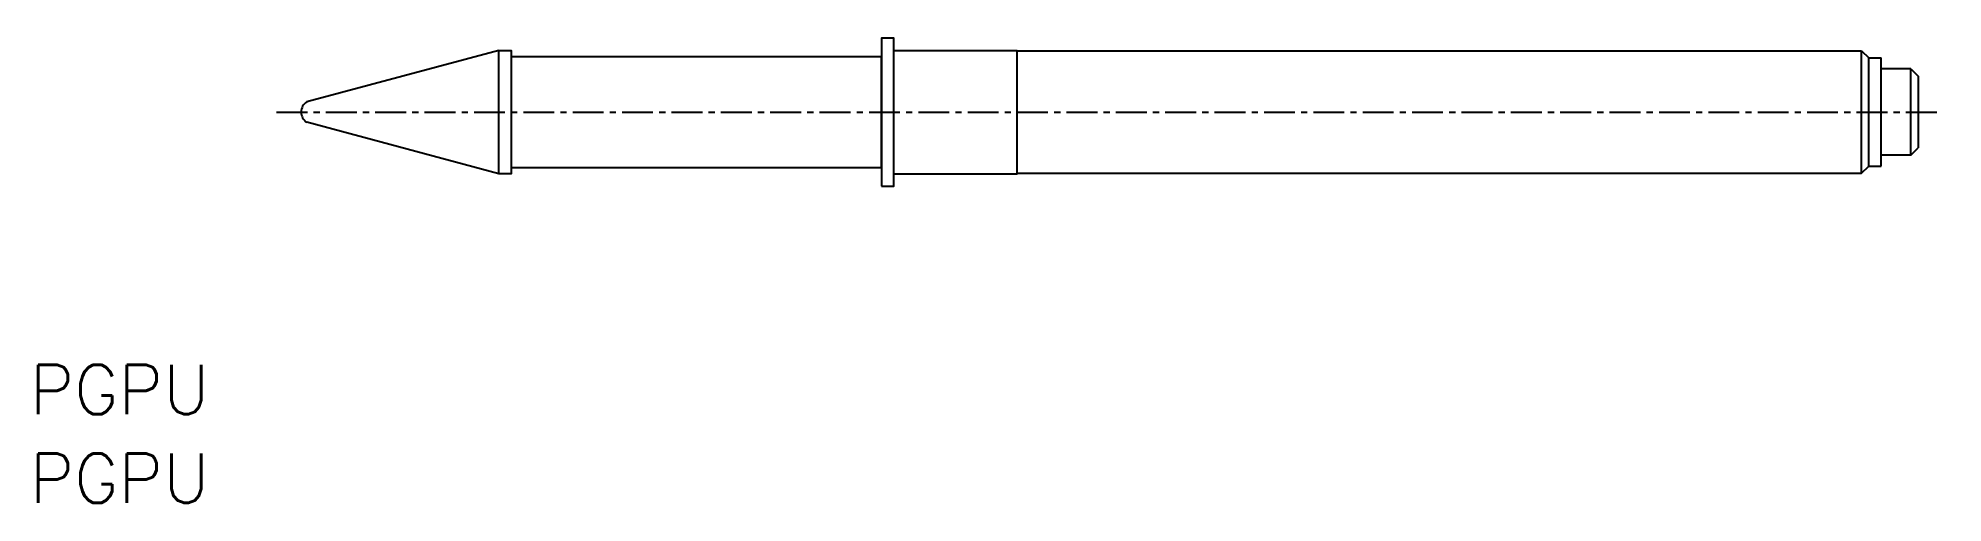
# Model space of a CAD drawing. Extents: x 66 to 143.1, y -110.3 to -91.4.
import ezdxf

# ---------------------------------------------------------------- set-up
doc = ezdxf.new("R2010")
doc.units = 0
doc.linetypes.add('CENTER', pattern=[2, 1.25, -0.25, 0.25, -0.25])
doc.layers.get('0').update_dxf_attribs({"linetype": 'CONTINUOUS'})
doc.layers.add('CENTER', color=1, linetype='CENTER')
doc.styles.get("Standard").update_dxf_attribs({"font": 'txt.shx', "bigfont": 'bigfont.shx'})

msp = doc.modelspace()

# ---------------------------------------------------------------- linework, layer by layer
at = {"color": 7, "linetype": 'CONTINUOUS'}
for p, q in [((84.642, -91.929), (76.864, -94.013)), ((85.142, -92.179), (100.142, -92.179)), ((100.142, -96.679), (100.142, -92.179)), ((100.642, -91.929), (105.642, -91.929)), ((105.642, -91.949), (139.842, -91.949)), ((139.842, -91.949), (140.142, -92.229)), ((139.842, -96.909), (139.842, -91.949)), ((140.142, -92.229), (140.642, -92.229)), ((140.142, -96.629), (140.142, -92.229)), ((140.642, -96.629), (140.642, -92.229)), ((141.842, -92.679), (140.642, -92.679)), ((141.842, -92.679), (142.142, -92.979)), ((141.842, -96.179), (141.842, -92.679)), ((142.142, -92.979), (142.142, -95.879)), ((84.642, -96.929), (76.864, -94.845)), ((141.842, -96.179), (140.642, -96.179)), ((141.842, -96.179), (142.142, -95.879)), ((85.142, -96.679), (100.142, -96.679)), ((105.642, -96.909), (139.842, -96.909)), ((139.842, -96.909), (140.142, -96.629)), ((140.142, -96.629), (140.642, -96.629))]:
    msp.add_line(p, q, dxfattribs=at)
for points in [[(100.142, -97.429), (100.642, -97.429), (100.642, -91.429), (100.142, -91.429)], [(84.642, -91.929), (85.142, -91.929), (85.142, -96.929), (84.642, -96.929)]]:
    msp.add_lwpolyline(points, close=True, dxfattribs=at)
msp.add_lwpolyline([(100.642, -96.929), (105.642, -96.929), (105.642, -91.929)], dxfattribs=at)
msp.add_arc((77.142, -94.429), 0.5, 123.67619, 236.32381, dxfattribs=at)
at = {"layer": 'CENTER', "color": 1, "linetype": 'CENTER'}
msp.add_line((75.642, -94.429), (143.142, -94.429), dxfattribs=at)

# ---------------------------------------------------------------- texts
at = {"color": 7, "linetype": 'CONTINUOUS'}
for p in [(65.642, -106.679), (65.642, -110.279)]:
    msp.add_text('PGPU', height=2, dxfattribs=at).set_placement(p)

doc.saveas('drawing.dxf')
